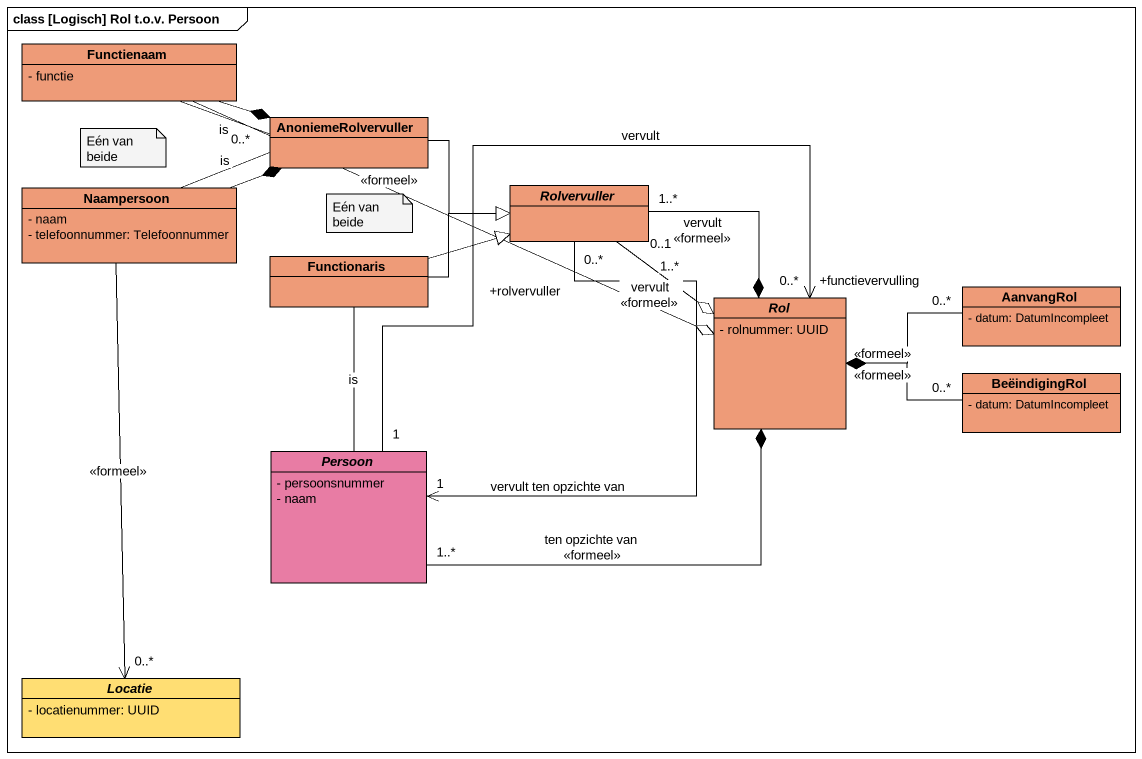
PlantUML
@startuml
mainframe class [Logisch] Rol t.o.v. Persoon
hide circle
hide empty members
skinparam classAttributeIconSize 0
class Functienaam #EE9B78 {
  - functie
}
class AnoniemeRolvervuller #EE9B78
class Naampersoon #EE9B78 {
  - naam
  - telefoonnummer: Telefoonnummer
}
abstract class Rolvervuller #EE9B78
class Functionaris #EE9B78
abstract class Rol #EE9B78 {
  - rolnummer: UUID
}
class AanvangRol #EE9B78 {
  - datum: DatumIncompleet
}
class BeëindigingRol #EE9B78 {
  - datum: DatumIncompleet
}
abstract class Persoon #E87CA4 {
  - persoonsnummer
  - naam
}
abstract class Locatie #FFDE73 {
  - locatienummer: UUID
}
Functienaam -right-* AnoniemeRolvervuller
Functienaam "0..*" -right-o Rol : <<formeel>>
AnoniemeRolvervuller -left- Functienaam : is
AnoniemeRolvervuller -left- Naampersoon : is
AnoniemeRolvervuller -right-|> Rolvervuller
Naampersoon -right-* AnoniemeRolvervuller
Naampersoon --> "0..*" Locatie : <<formeel>>
Rolvervuller "1..*" --* Rol : vervult\n<<formeel>>
Rolvervuller "0..1" --o "1..*" Rol : vervult\n<<formeel>>
Rolvervuller "+rolvervuller\n0..*" --> "1" Persoon : vervult ten opzichte van
Functionaris -right-|> Rolvervuller
Functionaris -right-|> Rolvervuller
Functionaris -- Persoon : is
AanvangRol "0..*" -left-* Rol : <<formeel>>
BeëindigingRol "0..*" -left-* Rol : <<formeel>>
Persoon "1..*" -right-* Rol : ten opzichte van\n<<formeel>>
Persoon "1" -right-> "+functievervulling\n0..*" Rol : vervult
note as N1
  Eén van beide
end note
note as N2
  Eén van beide
end note
@enduml
